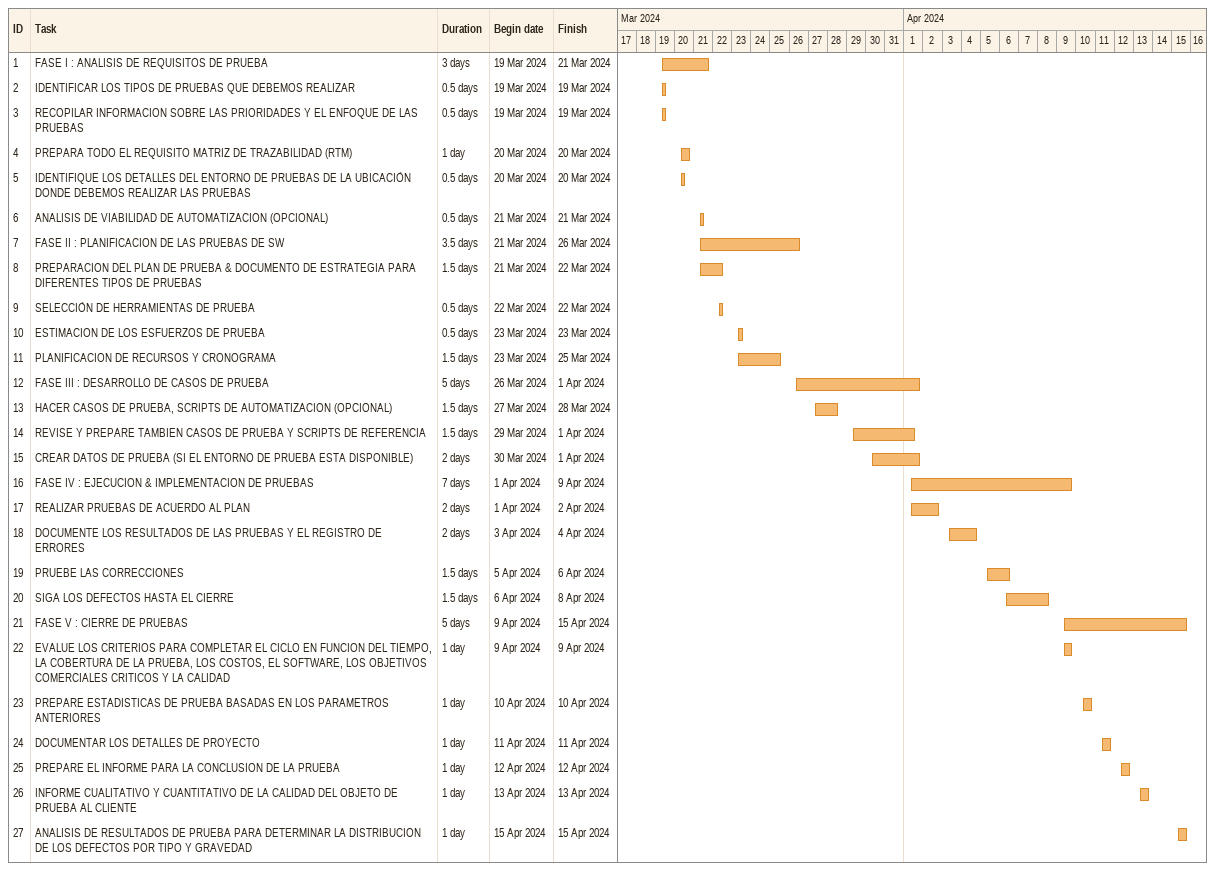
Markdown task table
| ID | Task | Duration | Start | Finish |
|---|---|---|---|---|
| 1 | FASE I : ANALISIS DE REQUISITOS DE PRUEBA | 3d | 2024-03-19 | 2024-03-21 |
| 2 | IDENTIFICAR LOS TIPOS DE PRUEBAS QUE DEBEMOS REALIZAR | 0.5d | 2024-03-19 | 2024-03-19 |
| 3 | RECOPILAR INFORMACION SOBRE LAS PRIORIDADES Y EL ENFOQUE DE LAS PRUEBAS | 0.5d | 2024-03-19 | 2024-03-19 |
| 4 | PREPARA TODO EL REQUISITO MATRIZ DE TRAZABILIDAD (RTM) | 1d | 2024-03-20 | 2024-03-20 |
| 5 | IDENTIFIQUE LOS DETALLES DEL ENTORNO DE PRUEBAS DE LA UBICACIÓN DONDE DEBEMOS REALIZAR LAS PRUEBAS | 0.5d | 2024-03-20 | 2024-03-20 |
| 6 | ANALISIS DE VIABILIDAD DE AUTOMATIZACION (OPCIONAL) | 0.5d | 2024-03-21 | 2024-03-21 |
| 7 | FASE II : PLANIFICACION DE LAS PRUEBAS DE SW | 3.5d | 2024-03-21 | 2024-03-26 |
| 8 | PREPARACION DEL PLAN DE PRUEBA & DOCUMENTO DE ESTRATEGIA PARA DIFERENTES TIPOS DE PRUEBAS | 1.5d | 2024-03-21 | 2024-03-22 |
| 9 | SELECCIÓN DE HERRAMIENTAS DE PRUEBA | 0.5d | 2024-03-22 | 2024-03-22 |
| 10 | ESTIMACION DE LOS ESFUERZOS DE PRUEBA | 0.5d | 2024-03-23 | 2024-03-23 |
| 11 | PLANIFICACION DE RECURSOS Y CRONOGRAMA | 1.5d | 2024-03-23 | 2024-03-25 |
| 12 | FASE III : DESARROLLO DE CASOS DE PRUEBA | 5d | 2024-03-26 | 2024-04-01 |
| 13 | HACER CASOS DE PRUEBA, SCRIPTS DE AUTOMATIZACION (OPCIONAL) | 1.5d | 2024-03-27 | 2024-03-28 |
| 14 | REVISE Y PREPARE TAMBIEN CASOS DE PRUEBA Y SCRIPTS DE REFERENCIA | 1.5d | 2024-03-29 | 2024-04-01 |
| 15 | CREAR DATOS DE PRUEBA (SI EL ENTORNO DE PRUEBA ESTA DISPONIBLE) | 2d | 2024-03-30 | 2024-04-01 |
| 16 | FASE IV : EJECUCION & IMPLEMENTACION DE PRUEBAS | 7d | 2024-04-01 | 2024-04-09 |
| 17 | REALIZAR PRUEBAS DE ACUERDO AL PLAN | 2d | 2024-04-01 | 2024-04-02 |
| 18 | DOCUMENTE LOS RESULTADOS DE LAS PRUEBAS Y EL REGISTRO DE ERRORES | 2d | 2024-04-03 | 2024-04-04 |
| 19 | PRUEBE LAS CORRECCIONES | 1.5d | 2024-04-05 | 2024-04-06 |
| 20 | SIGA LOS DEFECTOS HASTA EL CIERRE | 1.5d | 2024-04-06 | 2024-04-08 |
| 21 | FASE V : CIERRE DE PRUEBAS | 5d | 2024-04-09 | 2024-04-15 |
| 22 | EVALUE LOS CRITERIOS PARA COMPLETAR EL CICLO EN FUNCION DEL TIEMPO, LA COBERTURA DE LA PRUEBA, LOS COSTOS, EL SOFTWARE, LOS OBJETIVOS COMERCIALES CRITICOS Y LA CALIDAD | 1d | 2024-04-09 | 2024-04-09 |
| 23 | PREPARE ESTADISTICAS DE PRUEBA BASADAS EN LOS PARAMETROS ANTERIORES | 1d | 2024-04-10 | 2024-04-10 |
| 24 | DOCUMENTAR LOS DETALLES DE PROYECTO | 1d | 2024-04-11 | 2024-04-11 |
| 25 | PREPARE EL INFORME PARA LA CONCLUSION DE LA PRUEBA | 1d | 2024-04-12 | 2024-04-12 |
| 26 | INFORME CUALITATIVO Y CUANTITATIVO DE LA CALIDAD DEL OBJETO DE PRUEBA AL CLIENTE | 1d | 2024-04-13 | 2024-04-13 |
| 27 | ANALISIS DE RESULTADOS DE PRUEBA PARA DETERMINAR LA DISTRIBUCION DE LOS DEFECTOS POR TIPO Y GRAVEDAD | 1d | 2024-04-15 | 2024-04-15 |
